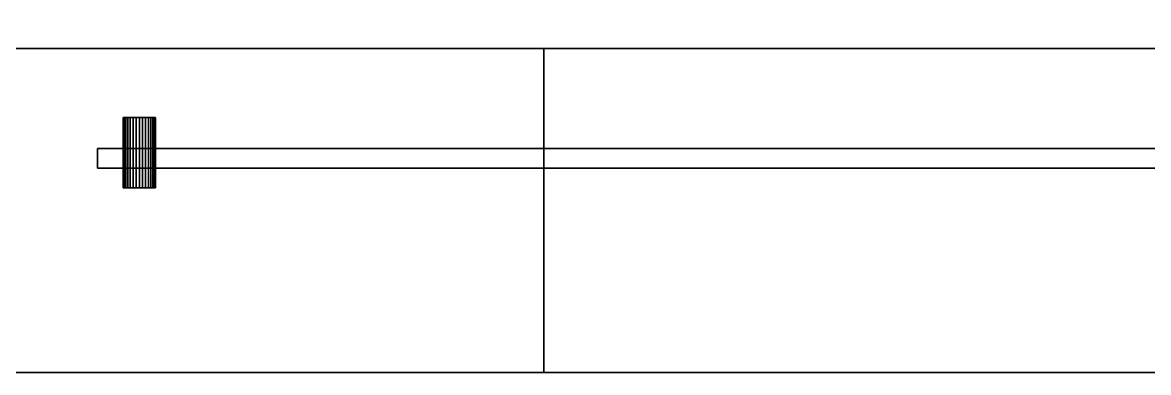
# Model space of a CAD drawing. Header units: metres. Extents: x 0 to 34.6, y -10.7 to 20.6.
# Drawn here: x 11.798 to 12.666, y 0 to 0.27 of the extents above; entities that cross this region are included whole.
import ezdxf

# ---------------------------------------------------------------- set-up
doc = ezdxf.new("R2010")
doc.units = ezdxf.units.M
doc.header["$MEASUREMENT"] = 0
doc.layers.get('0').update_dxf_attribs({"linetype": 'CONTINUOUS'})
doc.layers.add('PYDXF', color=90, linetype='CONTINUOUS')

msp = doc.modelspace()

# ---------------------------------------------------------------- linework, layer by layer
for points in [[(7.62197, 0), (7.62197, 0.25), (12.2, 0.25), (12.2, 0)], [(12.2, 0.25), (7.62197, 0.25), (7.62197, 0.25), (12.2, 0.25)], [(12.2, 0), (12.2, 0.25), (7.62197, 0.25), (7.62197, 0)], [(12.81932, 0.25), (12.2, 0.25), (12.2, 0.25), (12.81932, 0.25)], [(12.2, 0), (12.2, 0.25), (12.81932, 0.25), (12.81932, 0)], [(12.81932, 0), (12.81932, 0.25), (12.2, 0.25), (12.2, 0)], [(11.87649, 0.19682, 2.5), (11.87578, 0.19682, 2.5), (11.87554, 0.19682, 2.5)], [(11.87554, 0.19682, 2.5), (11.87578, 0.19682, 2.5), (11.87649, 0.19682, 2.5)], [(11.87922, 0.19682, 2.5), (11.87649, 0.19682, 2.5), (11.87554, 0.19682, 2.5)], [(11.87554, 0.19682, 2.5), (11.87649, 0.19682, 2.5), (11.87922, 0.19682, 2.5)], [(11.88811, 0.19682, 2.5), (11.87922, 0.19682, 2.5), (11.87554, 0.19682, 2.5)], [(11.87554, 0.19682, 2.5), (11.87922, 0.19682, 2.5), (11.88811, 0.19682, 2.5)], [(11.88811, 0.19682, 2.5), (11.87554, 0.19682, 2.5), (11.88811, 0.19682, 2.5)], [(11.87554, 0.19682, 2.5), (11.87578, 0.19682, 2.5), (11.87578, 0.14244, 2.5), (11.87554, 0.14244, 2.5)], [(11.87578, 0.19682, 2.5), (11.87554, 0.19682, 2.5), (11.87554, 0.14244, 2.5), (11.87578, 0.14244, 2.5)], [(11.87649, 0.19682, 2.5), (11.87578, 0.19682, 2.5), (11.87554, 0.19682, 2.5)], [(11.87554, 0.19682, 2.5), (11.87578, 0.19682, 2.5), (11.87649, 0.19682, 2.5)], [(11.87922, 0.19682, 2.5), (11.87649, 0.19682, 2.5), (11.87554, 0.19682, 2.5)], [(11.87554, 0.19682, 2.5), (11.87649, 0.19682, 2.5), (11.87922, 0.19682, 2.5)], [(11.88811, 0.19682, 2.5), (11.87922, 0.19682, 2.5), (11.87554, 0.19682, 2.5)], [(11.87554, 0.19682, 2.5), (11.87922, 0.19682, 2.5), (11.88811, 0.19682, 2.5)], [(11.88811, 0.19682, 2.5), (11.87554, 0.19682, 2.5), (11.88811, 0.19682, 2.5)], [(11.87554, 0.19682, 2.5), (11.87578, 0.19682, 2.5), (11.87578, 0.14244, 2.5), (11.87554, 0.14244, 2.5)], [(11.87578, 0.19682, 2.5), (11.87554, 0.19682, 2.5), (11.87554, 0.14244, 2.5), (11.87578, 0.14244, 2.5)], [(11.87578, 0.19682, 2.5), (11.87649, 0.19682, 2.5), (11.87649, 0.14244, 2.5), (11.87578, 0.14244, 2.5)], [(11.87649, 0.19682, 2.5), (11.87578, 0.19682, 2.5), (11.87578, 0.14244, 2.5), (11.87649, 0.14244, 2.5)], [(11.87578, 0.19682, 2.5), (11.87649, 0.19682, 2.5), (11.87649, 0.14244, 2.5), (11.87578, 0.14244, 2.5)], [(11.87649, 0.19682, 2.5), (11.87578, 0.19682, 2.5), (11.87578, 0.14244, 2.5), (11.87649, 0.14244, 2.5)], [(11.87922, 0.19682, 2.5), (11.87766, 0.19682, 2.5), (11.87649, 0.19682, 2.5)], [(11.87649, 0.19682, 2.5), (11.87766, 0.19682, 2.5), (11.87922, 0.19682, 2.5)], [(11.87649, 0.19682, 2.5), (11.87766, 0.19682, 2.5), (11.87766, 0.14244, 2.5), (11.87649, 0.14244, 2.5)], [(11.87766, 0.19682, 2.5), (11.87649, 0.19682, 2.5), (11.87649, 0.14244, 2.5), (11.87766, 0.14244, 2.5)], [(11.87922, 0.19682, 2.5), (11.87766, 0.19682, 2.5), (11.87649, 0.19682, 2.5)], [(11.87649, 0.19682, 2.5), (11.87766, 0.19682, 2.5), (11.87922, 0.19682, 2.5)], [(11.87649, 0.19682, 2.5), (11.87766, 0.19682, 2.5), (11.87766, 0.14244, 2.5), (11.87649, 0.14244, 2.5)], [(11.87766, 0.19682, 2.5), (11.87649, 0.19682, 2.5), (11.87649, 0.14244, 2.5), (11.87766, 0.14244, 2.5)], [(11.87922, 0.19682, 2.5), (11.87766, 0.19682, 2.5), (11.87766, 0.14244, 2.5), (11.87922, 0.14244, 2.5)], [(11.87766, 0.19682, 2.5), (11.87922, 0.19682, 2.5), (11.87922, 0.14244, 2.5), (11.87766, 0.14244, 2.5)], [(11.87922, 0.19682, 2.5), (11.87766, 0.19682, 2.5), (11.87766, 0.14244, 2.5), (11.87922, 0.14244, 2.5)], [(11.87766, 0.19682, 2.5), (11.87922, 0.19682, 2.5), (11.87922, 0.14244, 2.5), (11.87766, 0.14244, 2.5)], [(11.8833, 0.19682, 2.5), (11.88112, 0.19682, 2.5), (11.87922, 0.19682, 2.5)], [(11.87922, 0.19682, 2.5), (11.88112, 0.19682, 2.5), (11.8833, 0.19682, 2.5)], [(11.88811, 0.19682, 2.5), (11.8833, 0.19682, 2.5), (11.87922, 0.19682, 2.5)], [(11.87922, 0.19682, 2.5), (11.8833, 0.19682, 2.5), (11.88811, 0.19682, 2.5)], [(11.88112, 0.19682, 2.5), (11.87922, 0.19682, 2.5), (11.87922, 0.14244, 2.5), (11.88112, 0.14244, 2.5)], [(11.87922, 0.19682, 2.5), (11.88112, 0.19682, 2.5), (11.88112, 0.14244, 2.5), (11.87922, 0.14244, 2.5)], [(11.8833, 0.19682, 2.5), (11.88112, 0.19682, 2.5), (11.87922, 0.19682, 2.5)], [(11.87922, 0.19682, 2.5), (11.88112, 0.19682, 2.5), (11.8833, 0.19682, 2.5)], [(11.88811, 0.19682, 2.5), (11.8833, 0.19682, 2.5), (11.87922, 0.19682, 2.5)], [(11.87922, 0.19682, 2.5), (11.8833, 0.19682, 2.5), (11.88811, 0.19682, 2.5)], [(11.88112, 0.19682, 2.5), (11.87922, 0.19682, 2.5), (11.87922, 0.14244, 2.5), (11.88112, 0.14244, 2.5)], [(11.87922, 0.19682, 2.5), (11.88112, 0.19682, 2.5), (11.88112, 0.14244, 2.5), (11.87922, 0.14244, 2.5)], [(11.8833, 0.19682, 2.5), (11.88112, 0.19682, 2.5), (11.88112, 0.14244, 2.5), (11.8833, 0.14244, 2.5)], [(11.88112, 0.19682, 2.5), (11.8833, 0.19682, 2.5), (11.8833, 0.14244, 2.5), (11.88112, 0.14244, 2.5)], [(11.8833, 0.19682, 2.5), (11.88112, 0.19682, 2.5), (11.88112, 0.14244, 2.5), (11.8833, 0.14244, 2.5)], [(11.88112, 0.19682, 2.5), (11.8833, 0.19682, 2.5), (11.8833, 0.14244, 2.5), (11.88112, 0.14244, 2.5)], [(11.88811, 0.19682, 2.5), (11.88565, 0.19682, 2.5), (11.8833, 0.19682, 2.5)], [(11.8833, 0.19682, 2.5), (11.88565, 0.19682, 2.5), (11.88811, 0.19682, 2.5)], [(11.88565, 0.19682, 2.5), (11.8833, 0.19682, 2.5), (11.8833, 0.14244, 2.5), (11.88565, 0.14244, 2.5)], [(11.8833, 0.19682, 2.5), (11.88565, 0.19682, 2.5), (11.88565, 0.14244, 2.5), (11.8833, 0.14244, 2.5)], [(11.88811, 0.19682, 2.5), (11.88565, 0.19682, 2.5), (11.8833, 0.19682, 2.5)], [(11.8833, 0.19682, 2.5), (11.88565, 0.19682, 2.5), (11.88811, 0.19682, 2.5)], [(11.88565, 0.19682, 2.5), (11.8833, 0.19682, 2.5), (11.8833, 0.14244, 2.5), (11.88565, 0.14244, 2.5)], [(11.8833, 0.19682, 2.5), (11.88565, 0.19682, 2.5), (11.88565, 0.14244, 2.5), (11.8833, 0.14244, 2.5)], [(11.88565, 0.19682, 2.5), (11.88811, 0.19682, 2.5), (11.88811, 0.14244, 2.5), (11.88565, 0.14244, 2.5)], [(11.88811, 0.19682, 2.5), (11.88565, 0.19682, 2.5), (11.88565, 0.14244, 2.5), (11.88811, 0.14244, 2.5)], [(11.88565, 0.19682, 2.5), (11.88811, 0.19682, 2.5), (11.88811, 0.14244, 2.5), (11.88565, 0.14244, 2.5)], [(11.88811, 0.19682, 2.5), (11.88565, 0.19682, 2.5), (11.88565, 0.14244, 2.5), (11.88811, 0.14244, 2.5)], [(11.88811, 0.19682, 2.5), (11.89056, 0.19682, 2.5), (11.89292, 0.19682, 2.5)], [(11.89292, 0.19682, 2.5), (11.89056, 0.19682, 2.5), (11.88811, 0.19682, 2.5)], [(11.88811, 0.19682, 2.5), (11.89292, 0.19682, 2.5), (11.897, 0.19682, 2.5)], [(11.897, 0.19682, 2.5), (11.89292, 0.19682, 2.5), (11.88811, 0.19682, 2.5)], [(11.88811, 0.19682, 2.5), (11.897, 0.19682, 2.5), (11.90068, 0.19682, 2.5)], [(11.90068, 0.19682, 2.5), (11.897, 0.19682, 2.5), (11.88811, 0.19682, 2.5)], [(11.88811, 0.19682, 2.5), (11.90068, 0.19682, 2.5), (11.88811, 0.19682, 2.5)], [(11.89056, 0.19682, 2.5), (11.88811, 0.19682, 2.5), (11.88811, 0.14244, 2.5), (11.89056, 0.14244, 2.5)], [(11.88811, 0.19682, 2.5), (11.89056, 0.19682, 2.5), (11.89056, 0.14244, 2.5), (11.88811, 0.14244, 2.5)], [(11.88811, 0.19682, 2.5), (11.89056, 0.19682, 2.5), (11.89292, 0.19682, 2.5)], [(11.89292, 0.19682, 2.5), (11.89056, 0.19682, 2.5), (11.88811, 0.19682, 2.5)], [(11.88811, 0.19682, 2.5), (11.89292, 0.19682, 2.5), (11.897, 0.19682, 2.5)], [(11.897, 0.19682, 2.5), (11.89292, 0.19682, 2.5), (11.88811, 0.19682, 2.5)], [(11.88811, 0.19682, 2.5), (11.897, 0.19682, 2.5), (11.90068, 0.19682, 2.5)], [(11.90068, 0.19682, 2.5), (11.897, 0.19682, 2.5), (11.88811, 0.19682, 2.5)], [(11.88811, 0.19682, 2.5), (11.90068, 0.19682, 2.5), (11.88811, 0.19682, 2.5)], [(11.89056, 0.19682, 2.5), (11.88811, 0.19682, 2.5), (11.88811, 0.14244, 2.5), (11.89056, 0.14244, 2.5)], [(11.88811, 0.19682, 2.5), (11.89056, 0.19682, 2.5), (11.89056, 0.14244, 2.5), (11.88811, 0.14244, 2.5)], [(11.89056, 0.19682, 2.5), (11.89292, 0.19682, 2.5), (11.89292, 0.14244, 2.5), (11.89056, 0.14244, 2.5)], [(11.89292, 0.19682, 2.5), (11.89056, 0.19682, 2.5), (11.89056, 0.14244, 2.5), (11.89292, 0.14244, 2.5)], [(11.89056, 0.19682, 2.5), (11.89292, 0.19682, 2.5), (11.89292, 0.14244, 2.5), (11.89056, 0.14244, 2.5)], [(11.89292, 0.19682, 2.5), (11.89056, 0.19682, 2.5), (11.89056, 0.14244, 2.5), (11.89292, 0.14244, 2.5)], [(11.89292, 0.19682, 2.5), (11.89509, 0.19682, 2.5), (11.897, 0.19682, 2.5)], [(11.897, 0.19682, 2.5), (11.89509, 0.19682, 2.5), (11.89292, 0.19682, 2.5)], [(11.89292, 0.19682, 2.5), (11.89509, 0.19682, 2.5), (11.89509, 0.14244, 2.5), (11.89292, 0.14244, 2.5)], [(11.89509, 0.19682, 2.5), (11.89292, 0.19682, 2.5), (11.89292, 0.14244, 2.5), (11.89509, 0.14244, 2.5)], [(11.89292, 0.19682, 2.5), (11.89509, 0.19682, 2.5), (11.897, 0.19682, 2.5)], [(11.897, 0.19682, 2.5), (11.89509, 0.19682, 2.5), (11.89292, 0.19682, 2.5)], [(11.89292, 0.19682, 2.5), (11.89509, 0.19682, 2.5), (11.89509, 0.14244, 2.5), (11.89292, 0.14244, 2.5)], [(11.89509, 0.19682, 2.5), (11.89292, 0.19682, 2.5), (11.89292, 0.14244, 2.5), (11.89509, 0.14244, 2.5)], [(11.897, 0.19682, 2.5), (11.89509, 0.19682, 2.5), (11.89509, 0.14244, 2.5), (11.897, 0.14244, 2.5)], [(11.89509, 0.19682, 2.5), (11.897, 0.19682, 2.5), (11.897, 0.14244, 2.5), (11.89509, 0.14244, 2.5)], [(11.897, 0.19682, 2.5), (11.89509, 0.19682, 2.5), (11.89509, 0.14244, 2.5), (11.897, 0.14244, 2.5)], [(11.89509, 0.19682, 2.5), (11.897, 0.19682, 2.5), (11.897, 0.14244, 2.5), (11.89509, 0.14244, 2.5)], [(11.897, 0.19682, 2.5), (11.89856, 0.19682, 2.5), (11.89972, 0.19682, 2.5)], [(11.89972, 0.19682, 2.5), (11.89856, 0.19682, 2.5), (11.897, 0.19682, 2.5)], [(11.897, 0.19682, 2.5), (11.89972, 0.19682, 2.5), (11.90068, 0.19682, 2.5)], [(11.90068, 0.19682, 2.5), (11.89972, 0.19682, 2.5), (11.897, 0.19682, 2.5)], [(11.89856, 0.19682, 2.5), (11.897, 0.19682, 2.5), (11.897, 0.14244, 2.5), (11.89856, 0.14244, 2.5)], [(11.897, 0.19682, 2.5), (11.89856, 0.19682, 2.5), (11.89856, 0.14244, 2.5), (11.897, 0.14244, 2.5)], [(11.897, 0.19682, 2.5), (11.89856, 0.19682, 2.5), (11.89972, 0.19682, 2.5)], [(11.89972, 0.19682, 2.5), (11.89856, 0.19682, 2.5), (11.897, 0.19682, 2.5)], [(11.897, 0.19682, 2.5), (11.89972, 0.19682, 2.5), (11.90068, 0.19682, 2.5)], [(11.90068, 0.19682, 2.5), (11.89972, 0.19682, 2.5), (11.897, 0.19682, 2.5)], [(11.89856, 0.19682, 2.5), (11.897, 0.19682, 2.5), (11.897, 0.14244, 2.5), (11.89856, 0.14244, 2.5)], [(11.897, 0.19682, 2.5), (11.89856, 0.19682, 2.5), (11.89856, 0.14244, 2.5), (11.897, 0.14244, 2.5)], [(11.89972, 0.19682, 2.5), (11.89856, 0.19682, 2.5), (11.89856, 0.14244, 2.5), (11.89972, 0.14244, 2.5)], [(11.89856, 0.19682, 2.5), (11.89972, 0.19682, 2.5), (11.89972, 0.14244, 2.5), (11.89856, 0.14244, 2.5)], [(11.89972, 0.19682, 2.5), (11.89856, 0.19682, 2.5), (11.89856, 0.14244, 2.5), (11.89972, 0.14244, 2.5)], [(11.89856, 0.19682, 2.5), (11.89972, 0.19682, 2.5), (11.89972, 0.14244, 2.5), (11.89856, 0.14244, 2.5)], [(11.89972, 0.19682, 2.5), (11.90044, 0.19682, 2.5), (11.90068, 0.19682, 2.5)], [(11.90068, 0.19682, 2.5), (11.90044, 0.19682, 2.5), (11.89972, 0.19682, 2.5)], [(11.90044, 0.19682, 2.5), (11.89972, 0.19682, 2.5), (11.89972, 0.14244, 2.5), (11.90044, 0.14244, 2.5)], [(11.89972, 0.19682, 2.5), (11.90044, 0.19682, 2.5), (11.90044, 0.14244, 2.5), (11.89972, 0.14244, 2.5)], [(11.89972, 0.19682, 2.5), (11.90044, 0.19682, 2.5), (11.90068, 0.19682, 2.5)], [(11.90068, 0.19682, 2.5), (11.90044, 0.19682, 2.5), (11.89972, 0.19682, 2.5)], [(11.90044, 0.19682, 2.5), (11.89972, 0.19682, 2.5), (11.89972, 0.14244, 2.5), (11.90044, 0.14244, 2.5)], [(11.89972, 0.19682, 2.5), (11.90044, 0.19682, 2.5), (11.90044, 0.14244, 2.5), (11.89972, 0.14244, 2.5)], [(11.90068, 0.19682, 2.5), (11.90044, 0.19682, 2.5), (11.90044, 0.14244, 2.5), (11.90068, 0.14244, 2.5)], [(11.90044, 0.19682, 2.5), (11.90068, 0.19682, 2.5), (11.90068, 0.14244, 2.5), (11.90044, 0.14244, 2.5)], [(11.90068, 0.19682, 2.5), (11.90044, 0.19682, 2.5), (11.90044, 0.14244, 2.5), (11.90068, 0.14244, 2.5)], [(11.90044, 0.19682, 2.5), (11.90068, 0.19682, 2.5), (11.90068, 0.14244, 2.5), (11.90044, 0.14244, 2.5)], [(11.85583, 0.15768, 2.5), (11.85583, 0.17292, 2.5), (11.85583, 0.17292, 2.5), (11.85583, 0.15768, 2.5)], [(13.39705, 0.17292, 2.5), (13.39705, 0.15768, 2.5), (11.85583, 0.15768, 2.5), (11.85583, 0.17292, 2.5)], [(13.39705, 0.15768, 2.5), (13.39705, 0.17292, 2.5), (11.85583, 0.17292, 2.5), (11.85583, 0.15768, 2.5)], [(13.39705, 0.15768, 2.5), (13.39705, 0.15768, 2.5), (11.85583, 0.15768, 2.5)], [(11.87649, 0.14244, 2.5), (11.87578, 0.14244, 2.5), (11.87554, 0.14244, 2.5)], [(11.87554, 0.14244, 2.5), (11.87578, 0.14244, 2.5), (11.87649, 0.14244, 2.5)], [(11.87649, 0.14244, 2.5), (11.87554, 0.14244, 2.5), (11.87649, 0.14244, 2.5)], [(11.87649, 0.14244, 2.5), (11.87578, 0.14244, 2.5), (11.87554, 0.14244, 2.5)], [(11.87554, 0.14244, 2.5), (11.87578, 0.14244, 2.5), (11.87649, 0.14244, 2.5)], [(11.87649, 0.14244, 2.5), (11.87554, 0.14244, 2.5), (11.87649, 0.14244, 2.5)], [(11.87922, 0.14244, 2.5), (11.87766, 0.14244, 2.5), (11.87649, 0.14244, 2.5)], [(11.87649, 0.14244, 2.5), (11.87766, 0.14244, 2.5), (11.87922, 0.14244, 2.5)], [(11.8833, 0.14244, 2.5), (11.87922, 0.14244, 2.5), (11.87649, 0.14244, 2.5)], [(11.87649, 0.14244, 2.5), (11.87922, 0.14244, 2.5), (11.8833, 0.14244, 2.5)], [(11.89292, 0.14244, 2.5), (11.8833, 0.14244, 2.5), (11.87649, 0.14244, 2.5)], [(11.87649, 0.14244, 2.5), (11.87649, 0.14244, 2.5), (11.8833, 0.14244, 2.5)], [(11.89292, 0.14244, 2.5), (11.87649, 0.14244, 2.5), (11.8833, 0.14244, 2.5)], [(11.87922, 0.14244, 2.5), (11.87766, 0.14244, 2.5), (11.87649, 0.14244, 2.5)], [(11.87649, 0.14244, 2.5), (11.87766, 0.14244, 2.5), (11.87922, 0.14244, 2.5)], [(11.8833, 0.14244, 2.5), (11.87922, 0.14244, 2.5), (11.87649, 0.14244, 2.5)], [(11.87649, 0.14244, 2.5), (11.87922, 0.14244, 2.5), (11.8833, 0.14244, 2.5)], [(11.89292, 0.14244, 2.5), (11.8833, 0.14244, 2.5), (11.87649, 0.14244, 2.5)], [(11.87649, 0.14244, 2.5), (11.87649, 0.14244, 2.5), (11.8833, 0.14244, 2.5)], [(11.89292, 0.14244, 2.5), (11.87649, 0.14244, 2.5), (11.8833, 0.14244, 2.5)], [(11.8833, 0.14244, 2.5), (11.88112, 0.14244, 2.5), (11.87922, 0.14244, 2.5)], [(11.87922, 0.14244, 2.5), (11.88112, 0.14244, 2.5), (11.8833, 0.14244, 2.5)], [(11.8833, 0.14244, 2.5), (11.88112, 0.14244, 2.5), (11.87922, 0.14244, 2.5)], [(11.87922, 0.14244, 2.5), (11.88112, 0.14244, 2.5), (11.8833, 0.14244, 2.5)], [(11.88811, 0.14244, 2.5), (11.88565, 0.14244, 2.5), (11.8833, 0.14244, 2.5)], [(11.8833, 0.14244, 2.5), (11.88565, 0.14244, 2.5), (11.88811, 0.14244, 2.5)], [(11.89292, 0.14244, 2.5), (11.88811, 0.14244, 2.5), (11.8833, 0.14244, 2.5)], [(11.8833, 0.14244, 2.5), (11.88811, 0.14244, 2.5), (11.89292, 0.14244, 2.5)], [(11.8833, 0.14244, 2.5), (11.89292, 0.14244, 2.5), (11.89972, 0.14244, 2.5)], [(11.8833, 0.14244, 2.5), (11.89972, 0.14244, 2.5), (11.89292, 0.14244, 2.5)], [(11.88811, 0.14244, 2.5), (11.88565, 0.14244, 2.5), (11.8833, 0.14244, 2.5)], [(11.8833, 0.14244, 2.5), (11.88565, 0.14244, 2.5), (11.88811, 0.14244, 2.5)], [(11.89292, 0.14244, 2.5), (11.88811, 0.14244, 2.5), (11.8833, 0.14244, 2.5)], [(11.8833, 0.14244, 2.5), (11.88811, 0.14244, 2.5), (11.89292, 0.14244, 2.5)], [(11.8833, 0.14244, 2.5), (11.89292, 0.14244, 2.5), (11.89972, 0.14244, 2.5)], [(11.8833, 0.14244, 2.5), (11.89972, 0.14244, 2.5), (11.89292, 0.14244, 2.5)], [(11.89292, 0.14244, 2.5), (11.89056, 0.14244, 2.5), (11.88811, 0.14244, 2.5)], [(11.88811, 0.14244, 2.5), (11.89056, 0.14244, 2.5), (11.89292, 0.14244, 2.5)], [(11.89292, 0.14244, 2.5), (11.89056, 0.14244, 2.5), (11.88811, 0.14244, 2.5)], [(11.88811, 0.14244, 2.5), (11.89056, 0.14244, 2.5), (11.89292, 0.14244, 2.5)], [(11.89292, 0.14244, 2.5), (11.89509, 0.14244, 2.5), (11.897, 0.14244, 2.5)], [(11.897, 0.14244, 2.5), (11.89509, 0.14244, 2.5), (11.89292, 0.14244, 2.5)], [(11.89292, 0.14244, 2.5), (11.897, 0.14244, 2.5), (11.89972, 0.14244, 2.5)], [(11.89972, 0.14244, 2.5), (11.897, 0.14244, 2.5), (11.89292, 0.14244, 2.5)], [(11.89972, 0.14244, 2.5), (11.89972, 0.14244, 2.5), (11.89292, 0.14244, 2.5)], [(11.89292, 0.14244, 2.5), (11.89509, 0.14244, 2.5), (11.897, 0.14244, 2.5)], [(11.897, 0.14244, 2.5), (11.89509, 0.14244, 2.5), (11.89292, 0.14244, 2.5)], [(11.89292, 0.14244, 2.5), (11.897, 0.14244, 2.5), (11.89972, 0.14244, 2.5)], [(11.89972, 0.14244, 2.5), (11.897, 0.14244, 2.5), (11.89292, 0.14244, 2.5)], [(11.89972, 0.14244, 2.5), (11.89972, 0.14244, 2.5), (11.89292, 0.14244, 2.5)], [(11.897, 0.14244, 2.5), (11.89856, 0.14244, 2.5), (11.89972, 0.14244, 2.5)], [(11.89972, 0.14244, 2.5), (11.89856, 0.14244, 2.5), (11.897, 0.14244, 2.5)], [(11.897, 0.14244, 2.5), (11.89856, 0.14244, 2.5), (11.89972, 0.14244, 2.5)], [(11.89972, 0.14244, 2.5), (11.89856, 0.14244, 2.5), (11.897, 0.14244, 2.5)], [(11.89972, 0.14244, 2.5), (11.90044, 0.14244, 2.5), (11.90068, 0.14244, 2.5)], [(11.90068, 0.14244, 2.5), (11.90044, 0.14244, 2.5), (11.89972, 0.14244, 2.5)], [(11.89972, 0.14244, 2.5), (11.90068, 0.14244, 2.5), (11.89972, 0.14244, 2.5)], [(11.89972, 0.14244, 2.5), (11.90044, 0.14244, 2.5), (11.90068, 0.14244, 2.5)], [(11.90068, 0.14244, 2.5), (11.90044, 0.14244, 2.5), (11.89972, 0.14244, 2.5)], [(11.89972, 0.14244, 2.5), (11.90068, 0.14244, 2.5), (11.89972, 0.14244, 2.5)], [(7.62197, 0), (12.2, 0), (12.2, 0), (7.62197, 0)], [(7.62197, 0), (12.2, 0), (12.2, 0), (7.62197, 0)], [(12.2, 0), (12.81932, 0), (12.81932, 0), (12.2, 0)], [(12.2, 0), (12.81932, 0), (12.81932, 0), (12.2, 0)]]:
    msp.add_3dface(points)
at = {"layer": 'PYDXF', "linetype": 'Continuous'}
msp.add_lwpolyline([(0, 8.5), (30, 8.5), (30, 0), (0, 0)], close=True, dxfattribs=at)

doc.saveas('drawing.dxf')
